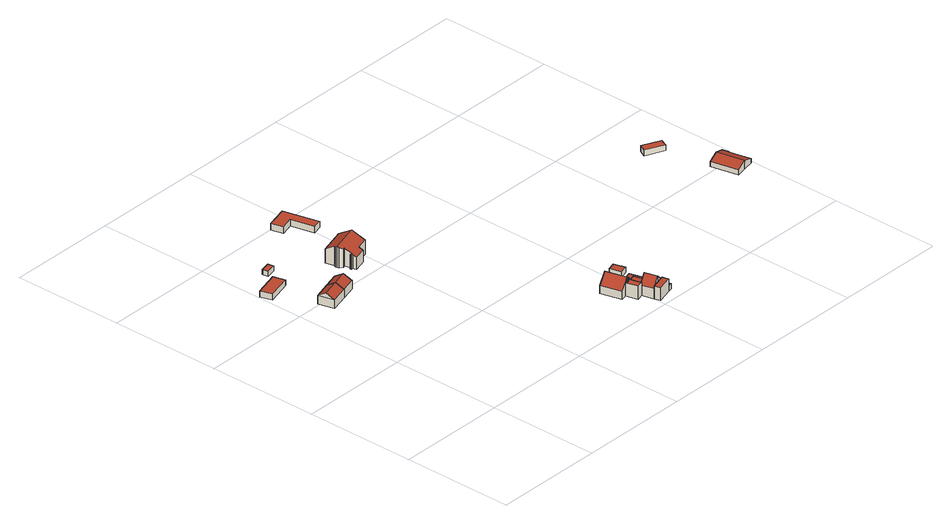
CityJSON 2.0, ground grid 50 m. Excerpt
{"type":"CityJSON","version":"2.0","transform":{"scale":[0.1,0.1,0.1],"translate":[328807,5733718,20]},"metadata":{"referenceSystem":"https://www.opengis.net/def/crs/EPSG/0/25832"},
"CityObjects":{
"building1":{"type":"Building","attributes":{"Geometrietyp2DReferenz":"3000","Gemeindeschluessel":"05170012","function":"51009_1611","roofType":"1000","measuredHeight":2.78},"geometry":[{"type":"Solid","lod":"2","boundaries":[[[[0,1,2,3]],[[4,5,1,0]],[[6,7,5,4]],[[3,2,7,6]],[[4,0,3,6]],[[1,5,7,2]]]],"semantics":{"surfaces":[{"type":"WallSurface"},{"type":"RoofSurface"},{"type":"GroundSurface"}],"values":[[0,0,0,0,1,2]]}}]},
"building2":{"type":"Building","attributes":{"Geometrietyp2DReferenz":"3000","Gemeindeschluessel":"05170012","function":"31001_2463","roofType":"3100","measuredHeight":6.04},"address":[{"country":"Germany","locality":"Hamminkeln","thoroughfareNumber":"61","thoroughfareName":"Hoogefeldstraße"}],"geometry":[{"type":"Solid","lod":"2","boundaries":[[[[8,9,10,11]],[[12,13,9,8]],[[14,15,13,12]],[[11,10,15,14]],[[8,16,12]],[[14,17,11]],[[11,17,16,8]],[[12,16,17,14]],[[9,13,15,10]]]],"semantics":{"surfaces":[{"type":"WallSurface"},{"type":"RoofSurface"},{"type":"GroundSurface"}],"values":[[0,0,0,0,0,0,1,1,2]]}}]},
"building3":{"type":"Building","attributes":{"Geometrietyp2DReferenz":"3000","Gemeindeschluessel":"05170012","function":"31001_2723","roofType":"3100","measuredHeight":6.02},"address":[{"country":"Germany","locality":"Hamminkeln","thoroughfareNumber":"61","thoroughfareName":"Hoogefeldstraße"}],"geometry":[{"type":"Solid","lod":"2","boundaries":[[[[18,19,20,14]],[[21,22,19,18]],[[11,23,22,21]],[[14,20,23,11]],[[18,24,21]],[[11,17,14]],[[14,17,24,18]],[[21,24,17,11]],[[19,22,23,20]]]],"semantics":{"surfaces":[{"type":"WallSurface"},{"type":"RoofSurface"},{"type":"GroundSurface"}],"values":[[0,0,0,0,0,0,1,1,2]]}}]},
"building4":{"type":"Building","attributes":{"Geometrietyp2DReferenz":"3000","Gemeindeschluessel":"05170012","function":"31001_2720","roofType":"1000","measuredHeight":2.26},"address":[{"country":"Germany","locality":"Hamminkeln","thoroughfareNumber":"61","thoroughfareName":"Hoogefeldstraße"}],"geometry":[{"type":"Solid","lod":"2","boundaries":[[[[25,26,27,28]],[[29,30,26,25]],[[31,32,30,29]],[[28,27,32,31]],[[29,25,28,31]],[[26,30,32,27]]]],"semantics":{"surfaces":[{"type":"WallSurface"},{"type":"RoofSurface"},{"type":"GroundSurface"}],"values":[[0,0,0,0,1,2]]}}]},
"building5":{"type":"Building","attributes":{"Geometrietyp2DReferenz":"3000","Gemeindeschluessel":"05170012","function":"31001_1010","roofType":"3100","measuredHeight":9.57},"address":[{"country":"Germany","locality":"Hamminkeln","thoroughfareNumber":"61","thoroughfareName":"Hoogefeldstraße"}],"geometry":[{"type":"Solid","lod":"2","boundaries":[[[[33,34,35,36]],[[37,38,34,33]],[[39,40,38,37]],[[41,42,40,39]],[[43,44,42,41]],[[45,46,44,43]],[[47,48,46,45]],[[49,50,48,47]],[[51,52,50,49]],[[53,54,52,51]],[[55,56,54,53]],[[57,58,56,55]],[[59,60,58,57]],[[61,62,60,59]],[[63,64,62,61]],[[65,66,64,63]],[[36,35,66,65]],[[49,47,45,43,41,39,37,33,36,65,63,61,51]],[[59,57,55,53,51,61]],[[34,38,40,42,44,46,48,50,52,54,56,58,60,62,64,66,35]]]],"semantics":{"surfaces":[{"type":"WallSurface"},{"type":"RoofSurface"},{"type":"GroundSurface"}],"values":[[0,0,0,0,0,0,0,0,0,0,0,0,0,0,0,0,0,1,1,2]]}}]},
"building6":{"type":"Building","attributes":{"Geometrietyp2DReferenz":"3000","Gemeindeschluessel":"05170012","function":"31001_2720","roofType":"1000","measuredHeight":2.9},"address":[{"country":"Germany","locality":"Hamminkeln","thoroughfareNumber":"61","thoroughfareName":"Hoogefeldstraße"}],"geometry":[{"type":"Solid","lod":"2","boundaries":[[[[67,68,69,70]],[[71,72,68,67]],[[73,74,72,71]],[[75,76,74,73]],[[77,78,76,75]],[[70,69,78,77]],[[75,73,71,67,70,77]],[[68,72,74,76,78,69]]]],"semantics":{"surfaces":[{"type":"WallSurface"},{"type":"RoofSurface"},{"type":"GroundSurface"}],"values":[[0,0,0,0,0,0,1,2]]}}]},
"building7":{"type":"Building","attributes":{"Geometrietyp2DReferenz":"3000","Gemeindeschluessel":"05170012","function":"51009_1610","roofType":"1000","measuredHeight":5.97},"geometry":[{"type":"Solid","lod":"2","boundaries":[[[[79,80,81,82]],[[83,84,80,79]],[[85,86,84,83]],[[87,88,86,85]],[[89,90,88,87]],[[91,92,90,89]],[[93,94,92,91]],[[82,81,94,93]],[[91,89,87,85,83,79,82,93]],[[80,84,86,88,90,92,94,81]]]],"semantics":{"surfaces":[{"type":"WallSurface"},{"type":"RoofSurface"},{"type":"GroundSurface"}],"values":[[0,0,0,0,0,0,0,0,1,2]]}}]},
"building8":{"type":"Building","attributes":{"Geometrietyp2DReferenz":"3000","Gemeindeschluessel":"05170012","function":"31001_1010","roofType":"3100","measuredHeight":7.84},"address":[{"country":"Germany","locality":"Hamminkeln","thoroughfareNumber":"54","thoroughfareName":"Hoogefeldstraße"}],"geometry":[{"type":"Solid","lod":"2","boundaries":[[[[95,96,97,98]],[[99,81,96,95]],[[100,94,81,99]],[[101,92,94,100]],[[102,103,92,101]],[[104,90,103,102]],[[105,88,90,104]],[[106,86,88,105]],[[107,108,86,106]],[[109,110,108,107]],[[111,112,110,109]],[[113,114,112,111]],[[115,116,114,113]],[[117,118,116,115]],[[119,120,118,117]],[[98,97,120,119]],[[101,100,99,95,98,119,117,115,113,111,102]],[[109,107,106,105,104,102,111]],[[96,81,94,92,103,90,88,86,108,110,112,114,116,118,120,97]]]],"semantics":{"surfaces":[{"type":"WallSurface"},{"type":"RoofSurface"},{"type":"GroundSurface"}],"values":[[0,0,0,0,0,0,0,0,0,0,0,0,0,0,0,0,1,1,2]]}}]},
"building9":{"type":"Building","attributes":{"Geometrietyp2DReferenz":"3000","Gemeindeschluessel":"05170012","function":"31001_2463","roofType":"1000","measuredHeight":5.72},"address":[{"country":"Germany","locality":"Hamminkeln","thoroughfareNumber":"54a","thoroughfareName":"Hoogefeldstraße"}],"geometry":[{"type":"Solid","lod":"2","boundaries":[[[[121,122,123,124]],[[125,126,122,121]],[[127,128,126,125]],[[124,123,128,127]],[[125,121,124,127]],[[122,126,128,123]]]],"semantics":{"surfaces":[{"type":"WallSurface"},{"type":"RoofSurface"},{"type":"GroundSurface"}],"values":[[0,0,0,0,1,2]]}}]},
"building10":{"type":"Building","attributes":{"Gemeindeschluessel":"05170012","Geometrietyp2DReferenz":"3000","function":"31001_1010"},"address":[{"country":"Germany","locality":"Hamminkeln","thoroughfareNumber":"54a","thoroughfareName":"Hoogefeldstraße"}],"children":["building10-1","building10-2"]},
"building10-1":{"type":"BuildingPart","attributes":{"roofType":"3100","measuredHeight":8.42},"parents":["building10"],"geometry":[{"type":"MultiSurface","lod":"2","boundaries":[[[129,128,130,131]],[[132,80,128,129]],[[133,134,80,132]],[[135,136,137,138]],[[139,123,136,135]],[[131,130,123,139]],[[133,132,129,131,140]],[[139,135,138,140,131]],[[128,80,134,141,137,136,123,130]],[[140,142,133]],[[142,141,134,133]],[[140,138,143,142]],[[141,142,143,137]]],"semantics":{"surfaces":[{"type":"WallSurface"},{"type":"RoofSurface"},{"type":"GroundSurface"},{"type":"ClosureSurface"}],"values":[0,0,0,0,0,0,1,1,2,0,3,0,3]}}]},
"building10-2":{"type":"BuildingPart","attributes":{"roofType":"1000","measuredHeight":4.7},"parents":["building10"],"geometry":[{"type":"MultiSurface","lod":"2","boundaries":[[[144,81,134,133]],[[145,96,81,144]],[[146,97,96,145]],[[147,148,97,146]],[[143,137,148,147]],[[146,145,144,133,143,147]],[[134,81,96,97,148,137]],[[142,133,134,141]],[[143,142,141,137]]],"semantics":{"surfaces":[{"type":"WallSurface"},{"type":"RoofSurface"},{"type":"GroundSurface"},{"type":"ClosureSurface"}],"values":[0,0,0,0,0,1,2,3,3]}}]},
"building11":{"type":"Building","attributes":{"Geometrietyp2DReferenz":"3000","Gemeindeschluessel":"05170012","function":"51009_1610","roofType":"1000","measuredHeight":2.57},"geometry":[{"type":"Solid","lod":"2","boundaries":[[[[149,150,151,152]],[[153,148,150,149]],[[154,97,148,153]],[[155,120,97,154]],[[152,151,120,155]],[[154,153,149,152,155]],[[150,148,97,120,151]]]],"semantics":{"surfaces":[{"type":"WallSurface"},{"type":"RoofSurface"},{"type":"GroundSurface"}],"values":[[0,0,0,0,0,1,2]]}}]},
"building12":{"type":"Building","attributes":{"Geometrietyp2DReferenz":"3000","Gemeindeschluessel":"05170012","function":"51009_1610","roofType":"1000","measuredHeight":2.46},"geometry":[{"type":"Solid","lod":"2","boundaries":[[[[156,122,157,158]],[[159,123,122,156]],[[160,136,123,159]],[[161,162,136,160]],[[158,157,162,161]],[[160,159,156,158,161]],[[122,123,136,162,157]]]],"semantics":{"surfaces":[{"type":"WallSurface"},{"type":"RoofSurface"},{"type":"GroundSurface"}],"values":[[0,0,0,0,0,1,2]]}}]},
"building13":{"type":"Building","attributes":{"Geometrietyp2DReferenz":"3000","Gemeindeschluessel":"05170012","function":"51009_1611","roofType":"1000","measuredHeight":2.49},"geometry":[{"type":"Solid","lod":"2","boundaries":[[[[163,164,165,166]],[[167,168,164,163]],[[169,170,168,167]],[[166,165,170,169]],[[167,163,166,169]],[[164,168,170,165]]]],"semantics":{"surfaces":[{"type":"WallSurface"},{"type":"RoofSurface"},{"type":"GroundSurface"}],"values":[[0,0,0,0,1,2]]}}]},
"building14":{"type":"Building","attributes":{"Geometrietyp2DReferenz":"3000","Gemeindeschluessel":"05170012","function":"31001_2463","roofType":"1000","measuredHeight":2.68},"address":[{"country":"Germany","locality":"Hamminkeln","thoroughfareNumber":"56","thoroughfareName":"Hoogefeldstraße"}],"geometry":[{"type":"Solid","lod":"2","boundaries":[[[[171,172,173,174]],[[175,176,172,171]],[[177,178,176,175]],[[174,173,178,177]],[[175,171,174,177]],[[172,176,178,173]]]],"semantics":{"surfaces":[{"type":"WallSurface"},{"type":"RoofSurface"},{"type":"GroundSurface"}],"values":[[0,0,0,0,1,2]]}}]},
"building15":{"type":"Building","attributes":{"Geometrietyp2DReferenz":"3000","Gemeindeschluessel":"05170012","function":"31001_2723","roofType":"3100","measuredHeight":3.81},"address":[{"country":"Germany","locality":"Hamminkeln","thoroughfareNumber":"56","thoroughfareName":"Hoogefeldstraße"}],"geometry":[{"type":"Solid","lod":"2","boundaries":[[[[179,180,181,182]],[[183,184,180,179]],[[185,186,184,183]],[[187,188,186,185]],[[189,190,188,187]],[[191,192,190,189]],[[193,194,192,191]],[[182,181,194,193]],[[182,193,191,179]],[[189,187,185,183,179,191]],[[180,184,186,188,190,192,194,181]]]],"semantics":{"surfaces":[{"type":"WallSurface"},{"type":"RoofSurface"},{"type":"GroundSurface"}],"values":[[0,0,0,0,0,0,0,0,1,1,2]]}}]}
},
"vertices":[
[131,1185,36],[131,1185,9],[116,1237,9],[116,1237,36],[20,1154,36],[20,1154,9],[5,1206,36],[5,1206,9],
[131,931,50],[131,931,11],[211,954,11],[211,954,50],[110,1001,50],[110,1001,11],[191,1025,50],[191,1025,11],[121,966,72],[201,989,72],
[259,1045,50],[259,1045,12],[191,1025,12],[280,974,50],[280,974,12],[211,954,12],[269,1009,72],
[178,1317,30],[178,1317,7],[135,1307,7],[135,1307,30],[184,1291,30],[184,1291,7],[140,1281,30],[140,1281,7],
[408,1062,58],[408,1062,4],[463,1077,4],[463,1077,58],[403,1078,68],[403,1078,4],[394,1075,68],[394,1075,4],[392,1081,71],[392,1081,4],[402,1083,71],[402,1083,4],[393,1113,88],[393,1113,4],[385,1110,88],[385,1110,4],[371,1119,95],[371,1119,4],[368,1127,100],[368,1127,4],[367,1134,96],[367,1134,4],[373,1146,90],[373,1146,4],[362,1184,68],[362,1184,4],[480,1219,68],[480,1219,4],[496,1164,100],[496,1164,4],[512,1109,68],[512,1109,4],[458,1094,68],[458,1094,4],
[471,1458,36],[471,1458,7],[496,1356,7],[496,1356,36],[413,1443,36],[413,1443,7],[400,1498,36],[400,1498,7],[498,1523,36],[498,1523,7],[537,1366,36],[537,1366,7],
[965,87,85],[965,87,25],[951,140,25],[951,140,85],[936,80,85],[936,80,25],[921,132,85],[921,132,25],[934,136,85],[934,136,25],[935,132,85],[935,132,25],[942,135,85],[942,135,25],[942,138,85],[942,138,25],
[950,143,90],[950,143,25],[994,156,25],[994,156,48],[951,140,90],[942,138,99],[942,135,99],[937,133,103],[937,133,25],[935,132,101],[934,136,101],[921,132,89],[893,125,63],[893,125,25],[869,218,63],[869,218,25],[911,230,103],[911,230,25],[954,241,63],[954,241,25],[963,208,63],[963,208,25],[979,212,48],[979,212,25],[985,191,48],[985,191,25],
[1056,28,83],[1056,28,25],[1048,56,25],[1048,56,83],[987,8,83],[987,8,25],[979,36,83],[979,36,25],
[979,36,72],[1013,46,25],[1013,46,109],[965,87,72],[963,93,72],[963,93,25],[1031,113,72],[1031,113,25],[1007,106,25],[1007,106,98],[1048,56,72],[997,103,109],[997,103,25],[997,103,72],[1007,106,72],
[951,140,72],[950,143,72],[994,156,72],[1004,119,72],[1004,119,25],
[1042,130,51],[1042,130,25],[1022,202,25],[1022,202,51],[1004,119,51],[994,156,51],[985,191,51],
[1056,28,49],[1077,35,25],[1077,35,49],[1048,56,49],[1031,113,49],[1053,119,49],[1053,119,25],
[1051,244,49],[1051,244,24],[1036,295,24],[1036,295,49],[1015,234,49],[1015,234,24],[1001,285,49],[1001,285,24],
[1745,778,55],[1745,778,28],[1730,746,28],[1730,746,55],[1826,740,55],[1826,740,28],[1812,708,55],[1812,708,28],
[1897,523,58],[1897,523,20],[1850,512,20],[1850,512,42],[1945,534,42],[1945,534,20],[1951,507,42],[1951,507,20],[1949,506,42],[1949,506,20],[1971,409,42],[1971,409,20],[1924,399,58],[1924,399,20],[1876,388,42],[1876,388,20]
]}
